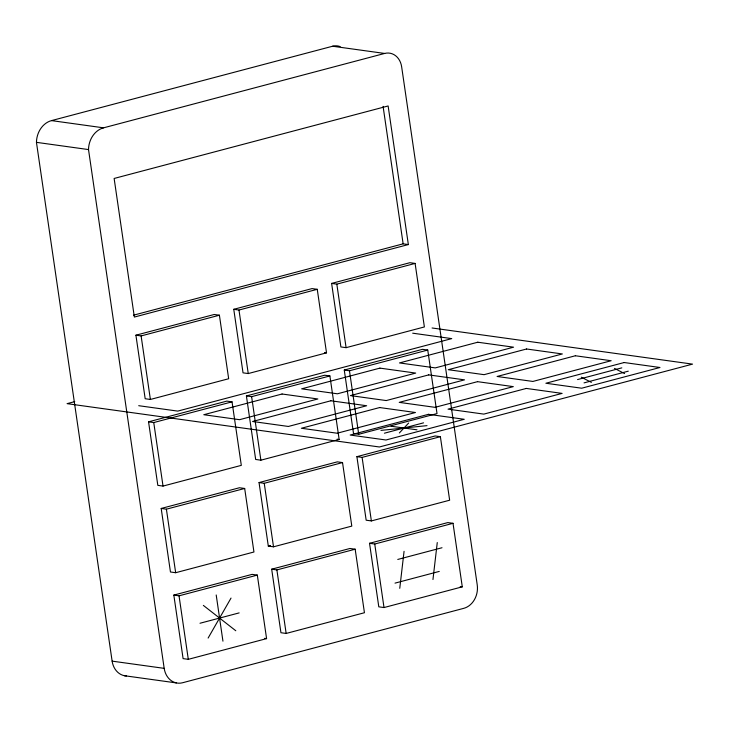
<?xml version="1.0" encoding="UTF-8"?>
<svg xmlns="http://www.w3.org/2000/svg" width="729" height="729" viewBox="0 0 729 729"><rect width="100%" height="100%" fill="white"/><g stroke="black" fill="none" stroke-linecap="round" stroke-linejoin="round"><path stroke-width="1.09" d="M399.765 588.312L404.066 551.334M432.962 579.528L437.263 542.549M208.12 638.066L231.029 598.081M399.355 432.953L408.623 423.075M126.381 675.965A19.054 15.865 -82.1 0 1 112.129 661.139L36.45 142.346A21.688 18.061 -82.1 0 1 51.504 120.604L332.606 46.228A17.569 14.635 -82.1 0 1 340.179 46.601M51.504 120.604L103.564 127.83L384.657 53.445A17.569 14.635 -82.1 0 1 401.633 66.713L477.222 584.822A19.747 16.448 -82.1 0 1 463.744 608.341L182.596 682.745A19.054 15.865 -82.1 0 1 164.189 668.356L112.129 661.139M133.553 315.174L403.137 243.841L408.349 244.561L388.129 105.96L114.134 178.459L134.355 317.06L408.349 244.561M135.913 335.203L214.198 314.491L219.402 315.21L228.669 378.734L150.384 399.456L145.18 398.727L135.913 335.203L141.116 335.923L219.402 315.21M233.763 309.306L312.048 288.593L317.252 289.313L326.519 352.845L248.243 373.558L243.03 372.838L233.763 309.306L238.975 310.035L317.252 289.313M331.622 283.417L409.898 262.704L415.111 263.424L424.378 326.947L346.093 347.669L340.89 346.94L331.622 283.417L336.825 284.137L415.111 263.424M74.75 401.624L67.086 403.647L379.417 446.986L692.55 364.126L432.078 327.986M148.552 421.836L226.837 401.114L232.041 401.843L241.308 465.366L163.023 486.079L157.819 485.359L148.552 421.836L153.755 422.556L232.041 401.843M246.402 395.938L324.687 375.225L329.891 375.945L339.158 439.478L260.882 460.19L255.669 459.461L246.402 395.938L251.614 396.658L329.891 375.945M344.261 370.04L422.538 349.328L427.75 350.057L437.017 413.58L358.732 434.293L353.529 433.573L344.261 370.04L349.464 370.769L427.75 350.057M577.568 379.572L621.819 367.863M384.42 433.199L423.558 422.838M584.047 382.88L628.289 371.17M161.191 508.459L239.467 487.747L244.68 488.466L253.947 551.999L175.662 572.712L170.458 571.992L161.191 508.459L166.394 509.179L244.68 488.466M259.041 482.571L337.327 461.849L342.53 462.578L351.797 526.101L273.512 546.814L268.308 546.094L259.041 482.571L264.244 483.291L342.53 462.578M356.891 456.673L435.177 435.96L440.38 436.68L449.647 500.212L371.371 520.925L366.168 520.205L356.891 456.673L362.103 457.393L440.38 436.68M268.308 546.094L270.486 545.52M173.83 595.092L252.106 574.37L257.319 575.099L266.586 638.622L188.301 659.335L183.097 658.615L173.83 595.092L179.033 595.812L257.319 575.099M271.68 569.194L349.966 548.481L355.169 549.201L364.436 612.734L286.151 633.446L280.947 632.726L271.68 569.194L276.883 569.914L355.169 549.201M369.53 543.305L447.816 522.584L453.019 523.313L462.286 586.836L384.01 607.549L378.798 606.829L369.53 543.305L374.742 544.025L453.019 523.313M397.77 559.444L442.011 547.743M200.001 623.249L239.148 612.898M395.018 583.127L439.259 571.418M380.948 430.402L427.03 425.636M332.606 46.228L384.657 53.445M36.45 142.346L88.51 149.573A21.688 18.061 -82.1 0 1 103.564 127.83M412.696 333.189L451.743 338.611L177.748 411.11L138.71 405.698M324.441 352.554L326.519 352.845M390.972 426.21L417.006 429.818M337.08 439.186L339.158 439.478M460.209 586.544L462.286 586.836M264.499 638.331L266.586 638.622M124.322 675.701L176.382 682.918M614.474 368.4L624.589 373.567M581.277 377.185L591.383 382.351M203.355 605.398L235.795 630.749M383.08 106.361L403.137 243.841M336.825 284.137L346.093 347.669M349.464 370.769L358.732 434.293M362.103 457.393L371.371 520.925M374.742 544.025L384.01 607.549M238.975 310.035L248.243 373.558M251.614 396.658L260.882 460.19M264.244 483.291L273.512 546.814M276.883 569.914L286.151 633.446M216.203 594.973L222.946 641.174M141.116 335.923L150.384 399.456M153.755 422.556L163.023 486.079M166.394 509.179L175.662 572.712M179.033 595.812L188.301 659.335M88.51 149.573L164.189 668.356M282.059 394.006L203.783 414.719L239.568 419.685L317.853 398.973L282.059 394.006M379.918 368.118L301.633 388.83L337.418 393.797L415.703 373.084L379.918 368.118M477.768 342.22L399.483 362.933L435.277 367.899L513.562 347.186L477.768 342.22M330.866 400.777L252.58 421.49L288.374 426.456L366.651 405.743L330.866 400.777M428.716 374.888L350.439 395.601L386.224 400.567L464.51 379.855L428.716 374.888M526.575 348.991L448.289 369.703L484.074 374.67L562.36 353.957L526.575 348.991M379.663 407.547L301.387 428.26L337.172 433.226L415.457 412.514L379.663 407.547M477.522 381.659L399.237 402.372L435.031 407.338L513.307 386.625L477.522 381.659M575.372 355.761L497.096 376.474L532.881 381.44L611.166 360.727L575.372 355.761M428.47 414.318L350.184 435.04L385.978 439.997L464.255 419.284L428.47 414.318M526.32 388.429L448.043 409.142L483.828 414.108L562.114 393.396L526.32 388.429M624.179 362.532L545.893 383.244L581.678 388.211L659.964 367.498L624.179 362.532"/></g></svg>
